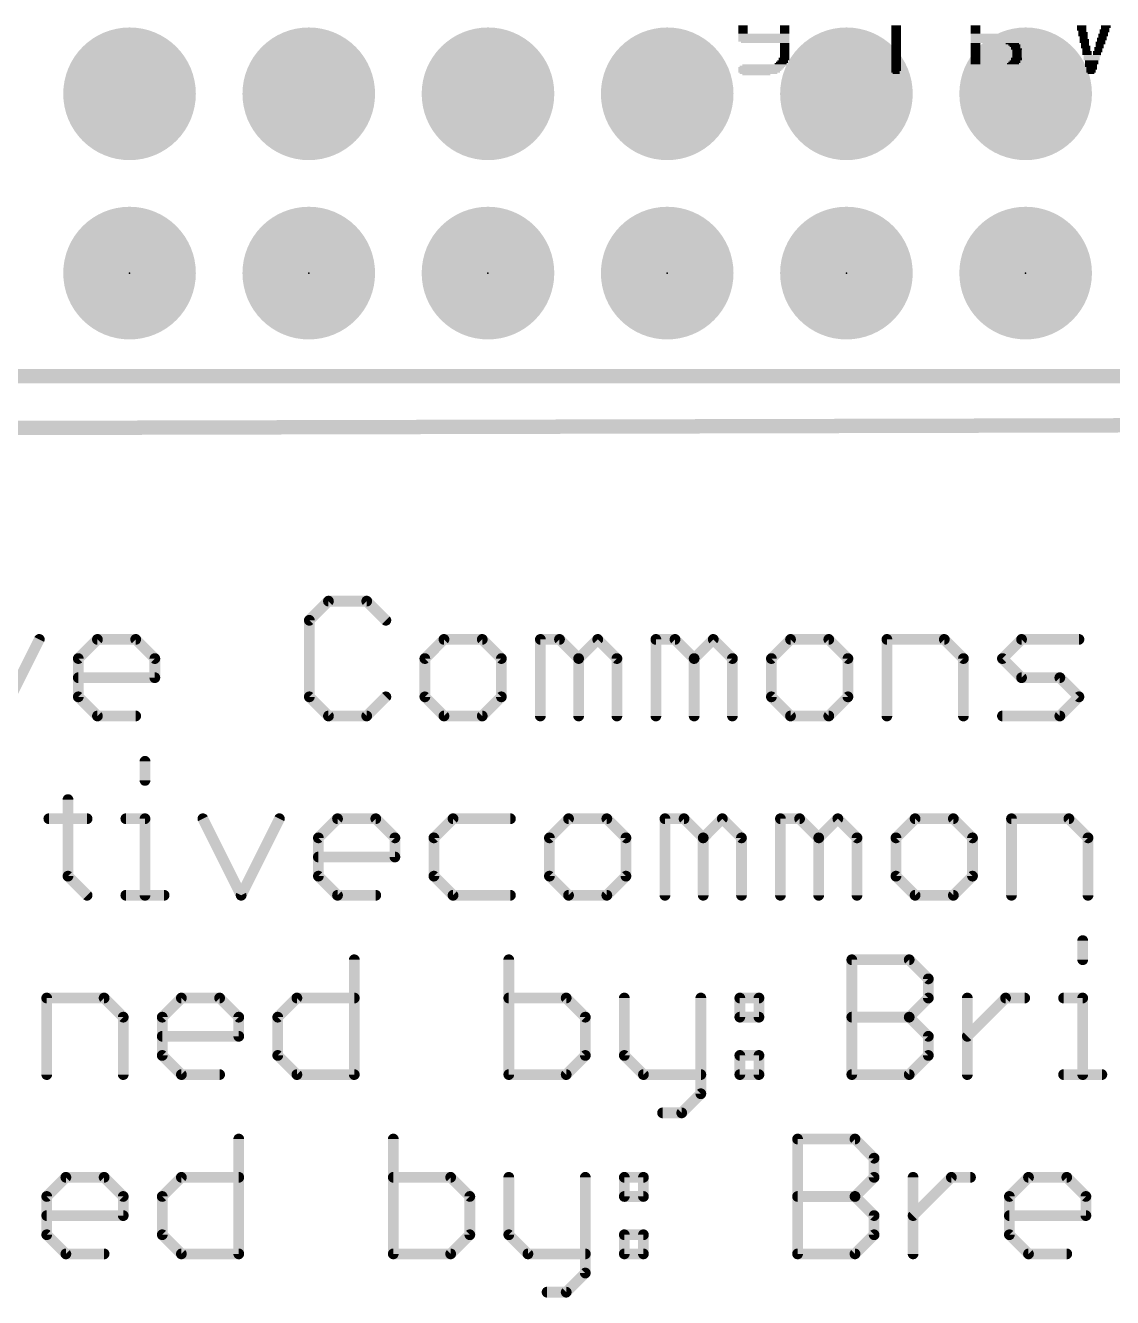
# Model space of a CAD drawing. Extents: x -53 to 60, y -23 to 11.
# Drawn here: x -14.18 to 1.23, y -23.4 to -5.38 of the extents above; entities that cross this region are included whole.
import ezdxf

# ---------------------------------------------------------------- set-up
doc = ezdxf.new("R2010")
doc.units = 0
for name, color, linetype in [('1', 12, 'CONTINUOUS'), ('16', 132, 'CONTINUOUS'), ('17', 110, 'CONTINUOUS'), ('20', 53, 'CONTINUOUS'), ('22', 53, 'CONTINUOUS'), ('23', 53, 'CONTINUOUS'), ('51', 253, 'CONTINUOUS')]:
    doc.layers.add(name, color=color, linetype=linetype)

# ---------------------------------------------------------------- blocks, each defined once
blk = doc.blocks.new('RECT')
blk.add_solid([(-0.5, -0.5), (0.5, -0.5), (-0.5, 0.5), (0.5, 0.5)])
blk = doc.blocks.new('ROUNDP')
at = {"const_width": 0.5}
blk.add_lwpolyline([(0, -0.25, 1), (0, 0.25, 1), (0, -0.25)], format="xyb", dxfattribs=at)

msp = doc.modelspace()

# ---------------------------------------------------------------- linework, layer by layer
at = {"layer": '1', "const_width": 0.2032}
msp.add_lwpolyline([(-26.3525, -11.1125), (26.797, -10.9855)], dxfattribs=at)
at = {"layer": '16', "const_width": 0.2032}
msp.add_lwpolyline([(-26.3525, -10.3505), (26.797, -10.3505)], dxfattribs=at)
at = {"layer": '20', "const_width": 0.2032}
msp.add_lwpolyline([(-18.2245, -10.3505), (18.2245, -10.3505)], dxfattribs=at)
at = {"layer": '23'}
for p in [(-12.7, -8.89), (-10.16, -8.89), (-7.62, -8.89), (-5.08, -8.89), (-2.54, -8.89), (0, -8.89)]:
    msp.add_point(p, dxfattribs=at)
at = {"layer": '51', "const_width": 0.1524}
for points in [[(-9.8809, -13.5368), (-10.152, -13.808)], [(-9.3385, -13.5368), (-9.8809, -13.5368)], [(-9.0674, -13.808), (-9.3385, -13.5368)], [(-10.152, -13.808), (-10.152, -14.8926)], [(-14.5212, -15.1638), (-13.9788, -14.0791)], [(-13.4263, -14.3503), (-13.1552, -14.0791)], [(-13.1552, -14.0791), (-12.6128, -14.0791)], [(-12.6128, -14.0791), (-12.3417, -14.3503)], [(-8.2437, -14.0791), (-8.5149, -14.3503)], [(-7.7014, -14.0791), (-8.2437, -14.0791)], [(-7.4302, -14.3503), (-7.7014, -14.0791)], [(-6.8777, -15.1638), (-6.8777, -14.0791)], [(-6.8777, -14.0791), (-6.6065, -14.0791)], [(-6.6065, -14.0791), (-6.3354, -14.3503)], [(-6.3354, -14.3503), (-6.0642, -14.0791)], [(-6.0642, -14.0791), (-5.793, -14.3503)], [(-5.2405, -15.1638), (-5.2405, -14.0791)], [(-5.2405, -14.0791), (-4.9694, -14.0791)], [(-4.9694, -14.0791), (-4.6982, -14.3503)], [(-4.6982, -14.3503), (-4.4271, -14.0791)], [(-4.4271, -14.0791), (-4.1559, -14.3503)], [(-3.3322, -14.0791), (-3.6034, -14.3503)], [(-2.7899, -14.0791), (-3.3322, -14.0791)], [(-2.5187, -14.3503), (-2.7899, -14.0791)], [(-1.9662, -15.1638), (-1.9662, -14.0791)], [(-1.9662, -14.0791), (-1.1527, -14.0791)], [(-1.1527, -14.0791), (-0.8816, -14.3503)], [(-0.3291, -14.3503), (-0.0579, -14.0791)], [(-0.0579, -14.0791), (0.7556, -14.0791)], [(-13.4263, -14.8926), (-13.4263, -14.3503)], [(-12.3417, -14.3503), (-12.3417, -14.6215)], [(-8.5149, -14.3503), (-8.5149, -14.8926)], [(-7.4302, -14.8926), (-7.4302, -14.3503)], [(-6.3354, -14.3503), (-6.3354, -15.1638)], [(-5.793, -14.3503), (-5.793, -15.1638)], [(-4.6982, -14.3503), (-4.6982, -15.1638)], [(-4.1559, -14.3503), (-4.1559, -15.1638)], [(-3.6034, -14.3503), (-3.6034, -14.8926)], [(-2.5187, -14.8926), (-2.5187, -14.3503)], [(-0.8816, -14.3503), (-0.8816, -15.1638)], [(-0.0579, -14.6215), (-0.3291, -14.3503)], [(-12.3417, -14.6215), (-13.4263, -14.6215)], [(0.4844, -14.6215), (-0.0579, -14.6215)], [(0.7556, -14.8926), (0.4844, -14.6215)], [(-13.1552, -15.1638), (-13.4263, -14.8926)], [(-10.152, -14.8926), (-9.8809, -15.1638)], [(-9.3385, -15.1638), (-9.0674, -14.8926)], [(-8.5149, -14.8926), (-8.2437, -15.1638)], [(-7.7014, -15.1638), (-7.4302, -14.8926)], [(-3.6034, -14.8926), (-3.3322, -15.1638)], [(-2.7899, -15.1638), (-2.5187, -14.8926)], [(0.4844, -15.1638), (0.7556, -14.8926)], [(-12.6128, -15.1638), (-13.1552, -15.1638)], [(-9.8809, -15.1638), (-9.3385, -15.1638)], [(-8.2437, -15.1638), (-7.7014, -15.1638)], [(-3.3322, -15.1638), (-2.7899, -15.1638)], [(-0.3291, -15.1638), (0.4844, -15.1638)], [(-12.481, -15.8056), (-12.481, -16.0768)], [(-13.5725, -16.348), (-13.5725, -17.4326)], [(-13.8436, -16.6191), (-13.3013, -16.6191)], [(-12.7522, -16.6191), (-12.481, -16.6191)], [(-12.481, -16.6191), (-12.481, -17.7038)], [(-11.6608, -16.6191), (-11.1184, -17.7038)], [(-11.1184, -17.7038), (-10.5761, -16.6191)], [(-10.0236, -16.8903), (-9.7524, -16.6191)], [(-9.7524, -16.6191), (-9.2101, -16.6191)], [(-9.2101, -16.6191), (-8.939, -16.8903)], [(-8.1153, -16.6191), (-8.3865, -16.8903)], [(-7.3018, -16.6191), (-8.1153, -16.6191)], [(-6.4781, -16.6191), (-6.7493, -16.8903)], [(-5.9358, -16.6191), (-6.4781, -16.6191)], [(-5.6646, -16.8903), (-5.9358, -16.6191)], [(-5.1121, -17.7038), (-5.1121, -16.6191)], [(-5.1121, -16.6191), (-4.841, -16.6191)], [(-4.841, -16.6191), (-4.5698, -16.8903)], [(-4.5698, -16.8903), (-4.2987, -16.6191)], [(-4.2987, -16.6191), (-4.0275, -16.8903)], [(-3.475, -17.7038), (-3.475, -16.6191)], [(-3.475, -16.6191), (-3.2038, -16.6191)], [(-3.2038, -16.6191), (-2.9327, -16.8903)], [(-2.9327, -16.8903), (-2.6615, -16.6191)], [(-2.6615, -16.6191), (-2.3903, -16.8903)], [(-1.5667, -16.6191), (-1.8378, -16.8903)], [(-1.0243, -16.6191), (-1.5667, -16.6191)], [(-0.7532, -16.8903), (-1.0243, -16.6191)], [(-0.2007, -17.7038), (-0.2007, -16.6191)], [(-0.2007, -16.6191), (0.6128, -16.6191)], [(0.6128, -16.6191), (0.884, -16.8903)], [(-10.0236, -17.4326), (-10.0236, -16.8903)], [(-8.939, -16.8903), (-8.939, -17.1615)], [(-8.3865, -16.8903), (-8.3865, -17.4326)], [(-6.7493, -16.8903), (-6.7493, -17.4326)], [(-5.6646, -17.4326), (-5.6646, -16.8903)], [(-4.5698, -16.8903), (-4.5698, -17.7038)], [(-4.0275, -16.8903), (-4.0275, -17.7038)], [(-2.9327, -16.8903), (-2.9327, -17.7038)], [(-2.3903, -16.8903), (-2.3903, -17.7038)], [(-1.8378, -16.8903), (-1.8378, -17.4326)], [(-0.7532, -17.4326), (-0.7532, -16.8903)], [(0.884, -16.8903), (0.884, -17.7038)], [(-8.939, -17.1615), (-10.0236, -17.1615)], [(-13.5725, -17.4326), (-13.3013, -17.7038)], [(-9.7524, -17.7038), (-10.0236, -17.4326)], [(-8.3865, -17.4326), (-8.1153, -17.7038)], [(-6.7493, -17.4326), (-6.4781, -17.7038)], [(-5.9358, -17.7038), (-5.6646, -17.4326)], [(-1.8378, -17.4326), (-1.5667, -17.7038)], [(-1.0243, -17.7038), (-0.7532, -17.4326)], [(-12.7522, -17.7038), (-12.2099, -17.7038)], [(-9.2101, -17.7038), (-9.7524, -17.7038)], [(-8.1153, -17.7038), (-7.3018, -17.7038)], [(-6.4781, -17.7038), (-5.9358, -17.7038)], [(-1.5667, -17.7038), (-1.0243, -17.7038)], [(0.8088, -18.3456), (0.8088, -18.6168)], [(-9.5148, -18.6168), (-9.5148, -20.2438)], [(-7.3251, -18.6168), (-7.3251, -20.2438)], [(-2.4638, -20.2438), (-2.4638, -18.6168)], [(-2.4638, -18.6168), (-1.6503, -18.6168)], [(-1.6503, -18.6168), (-1.3791, -18.888)], [(-1.3791, -18.888), (-1.3791, -19.1591)], [(-13.8737, -20.2438), (-13.8737, -19.1591)], [(-13.8737, -19.1591), (-13.0602, -19.1591)], [(-13.0602, -19.1591), (-12.7891, -19.4303)], [(-12.2366, -19.4303), (-11.9654, -19.1591)], [(-11.9654, -19.1591), (-11.4231, -19.1591)], [(-11.4231, -19.1591), (-11.1519, -19.4303)], [(-10.5994, -19.4303), (-10.3283, -19.1591)], [(-10.3283, -19.1591), (-9.5148, -19.1591)], [(-6.5116, -19.1591), (-7.3251, -19.1591)], [(-6.2405, -19.4303), (-6.5116, -19.1591)], [(-5.688, -19.1591), (-5.688, -19.9726)], [(-4.6033, -19.1591), (-4.6033, -20.515)], [(-4.0508, -19.1591), (-3.7796, -19.1591)], [(-4.0508, -19.4303), (-4.0508, -19.1591)], [(-3.7796, -19.1591), (-3.7796, -19.4303)], [(-1.3791, -19.1591), (-1.6503, -19.4303)], [(-0.8266, -20.2438), (-0.8266, -19.1591)], [(-0.8266, -19.7015), (-0.2843, -19.1591)], [(-0.2843, -19.1591), (-0.0132, -19.1591)], [(0.5377, -19.1591), (0.8088, -19.1591)], [(0.8088, -19.1591), (0.8088, -20.2438)], [(-12.7891, -19.4303), (-12.7891, -20.2438)], [(-12.2366, -19.9726), (-12.2366, -19.4303)], [(-11.1519, -19.4303), (-11.1519, -19.7015)], [(-10.5994, -19.9726), (-10.5994, -19.4303)], [(-6.2405, -19.9726), (-6.2405, -19.4303)], [(-3.7796, -19.4303), (-4.0508, -19.4303)], [(-2.4638, -19.4303), (-1.6503, -19.4303)], [(-1.6503, -19.4303), (-1.3791, -19.7015)], [(-11.1519, -19.7015), (-12.2366, -19.7015)], [(-1.3791, -19.7015), (-1.3791, -19.9726)], [(-11.9654, -20.2438), (-12.2366, -19.9726)], [(-10.3283, -20.2438), (-10.5994, -19.9726)], [(-6.5116, -20.2438), (-6.2405, -19.9726)], [(-5.688, -19.9726), (-5.4168, -20.2438)], [(-4.0508, -19.9726), (-3.7796, -19.9726)], [(-4.0508, -20.2438), (-4.0508, -19.9726)], [(-3.7796, -19.9726), (-3.7796, -20.2438)], [(-1.3791, -19.9726), (-1.6503, -20.2438)], [(-11.4231, -20.2438), (-11.9654, -20.2438)], [(-9.5148, -20.2438), (-10.3283, -20.2438)], [(-7.3251, -20.2438), (-6.5116, -20.2438)], [(-5.4168, -20.2438), (-4.6033, -20.2438)], [(-3.7796, -20.2438), (-4.0508, -20.2438)], [(-1.6503, -20.2438), (-2.4638, -20.2438)], [(0.5377, -20.2438), (1.08, -20.2438)], [(-4.6033, -20.515), (-4.8745, -20.7861)], [(-4.8745, -20.7861), (-5.1456, -20.7861)], [(-11.1519, -21.1568), (-11.1519, -22.7838)], [(-8.9623, -21.1568), (-8.9623, -22.7838)], [(-3.2322, -22.7838), (-3.2322, -21.1568)], [(-3.2322, -21.1568), (-2.4187, -21.1568)], [(-2.4187, -21.1568), (-2.1476, -21.428)], [(-2.1476, -21.428), (-2.1476, -21.6991)], [(-13.8737, -21.9703), (-13.6026, -21.6991)], [(-13.6026, -21.6991), (-13.0602, -21.6991)], [(-13.0602, -21.6991), (-12.7891, -21.9703)], [(-12.2366, -21.9703), (-11.9654, -21.6991)], [(-11.9654, -21.6991), (-11.1519, -21.6991)], [(-8.1488, -21.6991), (-8.9623, -21.6991)], [(-7.8776, -21.9703), (-8.1488, -21.6991)], [(-7.3251, -21.6991), (-7.3251, -22.5126)], [(-6.2405, -21.6991), (-6.2405, -23.055)], [(-5.688, -21.6991), (-5.4168, -21.6991)], [(-5.688, -21.9703), (-5.688, -21.6991)], [(-5.4168, -21.6991), (-5.4168, -21.9703)], [(-2.1476, -21.6991), (-2.4187, -21.9703)], [(-1.5951, -22.7838), (-1.5951, -21.6991)], [(-1.5951, -22.2415), (-1.0527, -21.6991)], [(-1.0527, -21.6991), (-0.7816, -21.6991)], [(-0.2308, -21.9703), (0.0404, -21.6991)], [(0.0404, -21.6991), (0.5827, -21.6991)], [(0.5827, -21.6991), (0.8539, -21.9703)], [(-13.8737, -22.5126), (-13.8737, -21.9703)], [(-12.7891, -21.9703), (-12.7891, -22.2415)], [(-12.2366, -22.5126), (-12.2366, -21.9703)], [(-7.8776, -22.5126), (-7.8776, -21.9703)], [(-5.4168, -21.9703), (-5.688, -21.9703)], [(-3.2322, -21.9703), (-2.4187, -21.9703)], [(-2.4187, -21.9703), (-2.1476, -22.2415)], [(-0.2308, -22.5126), (-0.2308, -21.9703)], [(0.8539, -21.9703), (0.8539, -22.2415)], [(-12.7891, -22.2415), (-13.8737, -22.2415)], [(-2.1476, -22.2415), (-2.1476, -22.5126)], [(0.8539, -22.2415), (-0.2308, -22.2415)], [(-13.6026, -22.7838), (-13.8737, -22.5126)], [(-11.9654, -22.7838), (-12.2366, -22.5126)], [(-8.1488, -22.7838), (-7.8776, -22.5126)], [(-7.3251, -22.5126), (-7.054, -22.7838)], [(-5.688, -22.5126), (-5.4168, -22.5126)], [(-5.688, -22.7838), (-5.688, -22.5126)], [(-5.4168, -22.5126), (-5.4168, -22.7838)], [(-2.1476, -22.5126), (-2.4187, -22.7838)], [(0.0404, -22.7838), (-0.2308, -22.5126)], [(-13.0602, -22.7838), (-13.6026, -22.7838)], [(-11.1519, -22.7838), (-11.9654, -22.7838)], [(-8.9623, -22.7838), (-8.1488, -22.7838)], [(-7.054, -22.7838), (-6.2405, -22.7838)], [(-5.4168, -22.7838), (-5.688, -22.7838)], [(-2.4187, -22.7838), (-3.2322, -22.7838)], [(0.5827, -22.7838), (0.0404, -22.7838)], [(-6.2405, -23.055), (-6.5116, -23.3261)], [(-6.5116, -23.3261), (-6.7828, -23.3261)]]:
    msp.add_lwpolyline(points, dxfattribs=at)
at = {"layer": '51', "const_width": 0.0762}
for points in [[(-9.8809, -13.4987, 1), (-9.8809, -13.5749)], [(-9.8539, -13.5638, 1), (-9.9078, -13.5099)], [(-9.3116, -13.5099, 1), (-9.3655, -13.5638)], [(-9.3385, -13.5749, 1), (-9.3385, -13.4987)], [(-10.179, -13.781, 1), (-10.1251, -13.8349)], [(-10.1139, -13.808, 1), (-10.1901, -13.808)], [(-9.0943, -13.8349, 1), (-9.0404, -13.781)], [(-13.9448, -14.0962, 1), (-14.0129, -14.0621)], [(-13.1552, -14.041, 1), (-13.1552, -14.1172)], [(-13.1282, -14.1061, 1), (-13.1821, -14.0522)], [(-12.5859, -14.0522, 1), (-12.6398, -14.1061)], [(-12.6128, -14.1172, 1), (-12.6128, -14.041)], [(-8.2437, -14.041, 1), (-8.2437, -14.1172)], [(-8.2168, -14.1061, 1), (-8.2706, -14.0522)], [(-7.6744, -14.0522, 1), (-7.7283, -14.1061)], [(-7.7014, -14.1172, 1), (-7.7014, -14.041)], [(-6.8396, -14.0791, 1), (-6.9158, -14.0791)], [(-6.8777, -14.041, 1), (-6.8777, -14.1172)], [(-6.5796, -14.0522, 1), (-6.6335, -14.1061)], [(-6.6065, -14.1172, 1), (-6.6065, -14.041)], [(-6.0373, -14.0522, 1), (-6.0912, -14.1061)], [(-6.0373, -14.1061, 1), (-6.0912, -14.0522)], [(-5.2024, -14.0791, 1), (-5.2786, -14.0791)], [(-5.2405, -14.041, 1), (-5.2405, -14.1172)], [(-4.9424, -14.0522, 1), (-4.9963, -14.1061)], [(-4.9694, -14.1172, 1), (-4.9694, -14.041)], [(-4.4001, -14.0522, 1), (-4.454, -14.1061)], [(-4.4001, -14.1061, 1), (-4.454, -14.0522)], [(-3.3322, -14.041, 1), (-3.3322, -14.1172)], [(-3.3053, -14.1061, 1), (-3.3592, -14.0522)], [(-2.763, -14.0522, 1), (-2.8168, -14.1061)], [(-2.7899, -14.1172, 1), (-2.7899, -14.041)], [(-1.9281, -14.0791, 1), (-2.0043, -14.0791)], [(-1.9662, -14.041, 1), (-1.9662, -14.1172)], [(-1.1258, -14.0522, 1), (-1.1797, -14.1061)], [(-1.1527, -14.1172, 1), (-1.1527, -14.041)], [(-0.0579, -14.041, 1), (-0.0579, -14.1172)], [(-0.031, -14.1061, 1), (-0.0849, -14.0522)], [(0.7556, -14.1172, 1), (0.7556, -14.041)], [(-13.3882, -14.3503, 1), (-13.4644, -14.3503)], [(-13.4533, -14.3234, 1), (-13.3994, -14.3772)], [(-12.3036, -14.3503, 1), (-12.3798, -14.3503)], [(-12.3686, -14.3772, 1), (-12.3147, -14.3234)], [(-8.4768, -14.3503, 1), (-8.553, -14.3503)], [(-8.5418, -14.3234, 1), (-8.4879, -14.3772)], [(-7.3921, -14.3503, 1), (-7.4683, -14.3503)], [(-7.4571, -14.3772, 1), (-7.4033, -14.3234)], [(-6.2973, -14.3503, 1), (-6.3735, -14.3503)], [(-6.3623, -14.3234, 1), (-6.3084, -14.3772)], [(-6.3623, -14.3772, 1), (-6.3084, -14.3234)], [(-5.7549, -14.3503, 1), (-5.8311, -14.3503)], [(-5.82, -14.3772, 1), (-5.7661, -14.3234)], [(-4.6601, -14.3503, 1), (-4.7363, -14.3503)], [(-4.7252, -14.3234, 1), (-4.6713, -14.3772)], [(-4.7252, -14.3772, 1), (-4.6713, -14.3234)], [(-4.1178, -14.3503, 1), (-4.194, -14.3503)], [(-4.1828, -14.3772, 1), (-4.1289, -14.3234)], [(-3.5653, -14.3503, 1), (-3.6415, -14.3503)], [(-3.6303, -14.3234, 1), (-3.5765, -14.3772)], [(-2.4806, -14.3503, 1), (-2.5568, -14.3503)], [(-2.5457, -14.3772, 1), (-2.4918, -14.3234)], [(-0.8435, -14.3503, 1), (-0.9197, -14.3503)], [(-0.9085, -14.3772, 1), (-0.8546, -14.3234)], [(-0.3021, -14.3234, 1), (-0.356, -14.3772)], [(-0.356, -14.3234, 1), (-0.3021, -14.3772)], [(-13.4263, -14.5834, 1), (-13.4263, -14.6596)], [(-12.3798, -14.6215, 1), (-12.3036, -14.6215)], [(-12.3417, -14.6596, 1), (-12.3417, -14.5834)], [(-0.0579, -14.5834, 1), (-0.0579, -14.6596)], [(-0.0849, -14.6484, 1), (-0.031, -14.5945)], [(0.5114, -14.5945, 1), (0.4575, -14.6484)], [(0.4844, -14.6596, 1), (0.4844, -14.5834)], [(-13.3994, -14.8657, 1), (-13.4533, -14.9196)], [(-13.4644, -14.8926, 1), (-13.3882, -14.8926)], [(-10.1251, -14.8657, 1), (-10.179, -14.9196)], [(-10.1901, -14.8926, 1), (-10.1139, -14.8926)], [(-9.0404, -14.9196, 1), (-9.0943, -14.8657)], [(-8.4879, -14.8657, 1), (-8.5418, -14.9196)], [(-8.553, -14.8926, 1), (-8.4768, -14.8926)], [(-7.4683, -14.8926, 1), (-7.3921, -14.8926)], [(-7.4033, -14.9196, 1), (-7.4571, -14.8657)], [(-3.5765, -14.8657, 1), (-3.6303, -14.9196)], [(-3.6415, -14.8926, 1), (-3.5653, -14.8926)], [(-2.5568, -14.8926, 1), (-2.4806, -14.8926)], [(-2.4918, -14.9196, 1), (-2.5457, -14.8657)], [(0.7825, -14.9196, 1), (0.7286, -14.8657)], [(0.7286, -14.9196, 1), (0.7825, -14.8657)], [(-13.1552, -15.1257, 1), (-13.1552, -15.2019)], [(-13.1821, -15.1907, 1), (-13.1282, -15.1369)], [(-12.6128, -15.2019, 1), (-12.6128, -15.1257)], [(-9.8809, -15.1257, 1), (-9.8809, -15.2019)], [(-9.9078, -15.1907, 1), (-9.8539, -15.1369)], [(-9.3655, -15.1369, 1), (-9.3116, -15.1907)], [(-9.3385, -15.2019, 1), (-9.3385, -15.1257)], [(-8.2437, -15.1257, 1), (-8.2437, -15.2019)], [(-8.2706, -15.1907, 1), (-8.2168, -15.1369)], [(-7.7283, -15.1369, 1), (-7.6744, -15.1907)], [(-7.7014, -15.2019, 1), (-7.7014, -15.1257)], [(-6.9158, -15.1638, 1), (-6.8396, -15.1638)], [(-6.3735, -15.1638, 1), (-6.2973, -15.1638)], [(-5.8311, -15.1638, 1), (-5.7549, -15.1638)], [(-5.2786, -15.1638, 1), (-5.2024, -15.1638)], [(-4.7363, -15.1638, 1), (-4.6601, -15.1638)], [(-4.194, -15.1638, 1), (-4.1178, -15.1638)], [(-3.3322, -15.1257, 1), (-3.3322, -15.2019)], [(-3.3592, -15.1907, 1), (-3.3053, -15.1369)], [(-2.8168, -15.1369, 1), (-2.763, -15.1907)], [(-2.7899, -15.2019, 1), (-2.7899, -15.1257)], [(-2.0043, -15.1638, 1), (-1.9281, -15.1638)], [(-0.9197, -15.1638, 1), (-0.8435, -15.1638)], [(-0.3291, -15.1257, 1), (-0.3291, -15.2019)], [(0.4575, -15.1369, 1), (0.5114, -15.1907)], [(0.4844, -15.2019, 1), (0.4844, -15.1257)], [(-12.4429, -15.8056, 1), (-12.5191, -15.8056)], [(-12.5191, -16.0768, 1), (-12.4429, -16.0768)], [(-13.5344, -16.348, 1), (-13.6106, -16.348)], [(-13.8436, -16.581, 1), (-13.8436, -16.6572)], [(-13.3013, -16.6572, 1), (-13.3013, -16.581)], [(-12.7522, -16.581, 1), (-12.7522, -16.6572)], [(-12.4429, -16.6191, 1), (-12.5191, -16.6191)], [(-12.481, -16.6572, 1), (-12.481, -16.581)], [(-11.6267, -16.6021, 1), (-11.6948, -16.6362)], [(-10.542, -16.6362, 1), (-10.6102, -16.6021)], [(-9.7524, -16.581, 1), (-9.7524, -16.6572)], [(-9.7255, -16.6461, 1), (-9.7794, -16.5922)], [(-9.1832, -16.5922, 1), (-9.2371, -16.6461)], [(-9.2101, -16.6572, 1), (-9.2101, -16.581)], [(-8.1153, -16.581, 1), (-8.1153, -16.6572)], [(-8.0884, -16.6461, 1), (-8.1422, -16.5922)], [(-7.3018, -16.6572, 1), (-7.3018, -16.581)], [(-6.4781, -16.581, 1), (-6.4781, -16.6572)], [(-6.4512, -16.6461, 1), (-6.5051, -16.5922)], [(-5.9089, -16.5922, 1), (-5.9627, -16.6461)], [(-5.9358, -16.6572, 1), (-5.9358, -16.581)], [(-5.074, -16.6191, 1), (-5.1502, -16.6191)], [(-5.1121, -16.581, 1), (-5.1121, -16.6572)], [(-4.814, -16.5922, 1), (-4.8679, -16.6461)], [(-4.841, -16.6572, 1), (-4.841, -16.581)], [(-4.2717, -16.5922, 1), (-4.3256, -16.6461)], [(-4.2717, -16.6461, 1), (-4.3256, -16.5922)], [(-3.4369, -16.6191, 1), (-3.5131, -16.6191)], [(-3.475, -16.581, 1), (-3.475, -16.6572)], [(-3.1769, -16.5922, 1), (-3.2308, -16.6461)], [(-3.2038, -16.6572, 1), (-3.2038, -16.581)], [(-2.6346, -16.5922, 1), (-2.6884, -16.6461)], [(-2.6346, -16.6461, 1), (-2.6884, -16.5922)], [(-1.5667, -16.581, 1), (-1.5667, -16.6572)], [(-1.5397, -16.6461, 1), (-1.5936, -16.5922)], [(-0.9974, -16.5922, 1), (-1.0513, -16.6461)], [(-1.0243, -16.6572, 1), (-1.0243, -16.581)], [(-0.1626, -16.6191, 1), (-0.2388, -16.6191)], [(-0.2007, -16.581, 1), (-0.2007, -16.6572)], [(0.6398, -16.5922, 1), (0.5859, -16.6461)], [(0.6128, -16.6572, 1), (0.6128, -16.581)], [(-9.9855, -16.8903, 1), (-10.0617, -16.8903)], [(-10.0506, -16.8634, 1), (-9.9967, -16.9172)], [(-8.9009, -16.8903, 1), (-8.9771, -16.8903)], [(-8.9659, -16.9172, 1), (-8.912, -16.8634)], [(-8.3484, -16.8903, 1), (-8.4246, -16.8903)], [(-8.4134, -16.8634, 1), (-8.3595, -16.9172)], [(-6.7112, -16.8903, 1), (-6.7874, -16.8903)], [(-6.7762, -16.8634, 1), (-6.7224, -16.9172)], [(-5.6265, -16.8903, 1), (-5.7027, -16.8903)], [(-5.6916, -16.9172, 1), (-5.6377, -16.8634)], [(-4.5317, -16.8903, 1), (-4.6079, -16.8903)], [(-4.5968, -16.8634, 1), (-4.5429, -16.9172)], [(-4.5968, -16.9172, 1), (-4.5429, -16.8634)], [(-3.9894, -16.8903, 1), (-4.0656, -16.8903)], [(-4.0544, -16.9172, 1), (-4.0005, -16.8634)], [(-2.8946, -16.8903, 1), (-2.9708, -16.8903)], [(-2.9596, -16.8634, 1), (-2.9057, -16.9172)], [(-2.9596, -16.9172, 1), (-2.9057, -16.8634)], [(-2.3522, -16.8903, 1), (-2.4284, -16.8903)], [(-2.4173, -16.9172, 1), (-2.3634, -16.8634)], [(-1.7997, -16.8903, 1), (-1.8759, -16.8903)], [(-1.8648, -16.8634, 1), (-1.8109, -16.9172)], [(-0.7151, -16.8903, 1), (-0.7913, -16.8903)], [(-0.7801, -16.9172, 1), (-0.7262, -16.8634)], [(0.9221, -16.8903, 1), (0.8459, -16.8903)], [(0.857, -16.9172, 1), (0.9109, -16.8634)], [(-10.0236, -17.1234, 1), (-10.0236, -17.1996)], [(-8.939, -17.1996, 1), (-8.939, -17.1234)], [(-8.9771, -17.1615, 1), (-8.9009, -17.1615)], [(-13.5455, -17.4057, 1), (-13.5994, -17.4596)], [(-13.6106, -17.4326, 1), (-13.5344, -17.4326)], [(-9.9967, -17.4057, 1), (-10.0506, -17.4596)], [(-10.0617, -17.4326, 1), (-9.9855, -17.4326)], [(-8.3595, -17.4057, 1), (-8.4134, -17.4596)], [(-8.4246, -17.4326, 1), (-8.3484, -17.4326)], [(-6.7224, -17.4057, 1), (-6.7762, -17.4596)], [(-6.7874, -17.4326, 1), (-6.7112, -17.4326)], [(-5.7027, -17.4326, 1), (-5.6265, -17.4326)], [(-5.6377, -17.4596, 1), (-5.6916, -17.4057)], [(-1.8109, -17.4057, 1), (-1.8648, -17.4596)], [(-1.8759, -17.4326, 1), (-1.7997, -17.4326)], [(-0.7913, -17.4326, 1), (-0.7151, -17.4326)], [(-0.7262, -17.4596, 1), (-0.7801, -17.4057)], [(-13.3283, -17.7307, 1), (-13.2744, -17.6769)], [(-12.7522, -17.6657, 1), (-12.7522, -17.7419)], [(-12.2099, -17.7419, 1), (-12.2099, -17.6657)], [(-11.1525, -17.6868, 1), (-11.0844, -17.7208)], [(-11.1525, -17.7208, 1), (-11.0844, -17.6868)], [(-9.7524, -17.6657, 1), (-9.7524, -17.7419)], [(-9.7794, -17.7307, 1), (-9.7255, -17.6769)], [(-9.2101, -17.7419, 1), (-9.2101, -17.6657)], [(-8.1153, -17.6657, 1), (-8.1153, -17.7419)], [(-8.1422, -17.7307, 1), (-8.0884, -17.6769)], [(-7.3018, -17.7419, 1), (-7.3018, -17.6657)], [(-6.4781, -17.6657, 1), (-6.4781, -17.7419)], [(-6.5051, -17.7307, 1), (-6.4512, -17.6769)], [(-5.9627, -17.6769, 1), (-5.9089, -17.7307)], [(-5.9358, -17.7419, 1), (-5.9358, -17.6657)], [(-1.5667, -17.6657, 1), (-1.5667, -17.7419)], [(-1.5936, -17.7307, 1), (-1.5397, -17.6769)], [(-1.0513, -17.6769, 1), (-0.9974, -17.7307)], [(-1.0243, -17.7419, 1), (-1.0243, -17.6657)], [(-12.5191, -17.7038, 1), (-12.4429, -17.7038)], [(-5.1502, -17.7038, 1), (-5.074, -17.7038)], [(-4.6079, -17.7038, 1), (-4.5317, -17.7038)], [(-4.0656, -17.7038, 1), (-3.9894, -17.7038)], [(-3.5131, -17.7038, 1), (-3.4369, -17.7038)], [(-2.9708, -17.7038, 1), (-2.8946, -17.7038)], [(-2.4284, -17.7038, 1), (-2.3522, -17.7038)], [(-0.2388, -17.7038, 1), (-0.1626, -17.7038)], [(0.8459, -17.7038, 1), (0.9221, -17.7038)], [(0.8469, -18.3456, 1), (0.7707, -18.3456)], [(-9.4767, -18.6168, 1), (-9.5529, -18.6168)], [(-7.287, -18.6168, 1), (-7.3632, -18.6168)], [(-2.4257, -18.6168, 1), (-2.5019, -18.6168)], [(-2.4638, -18.5787, 1), (-2.4638, -18.6549)], [(-1.6234, -18.5899, 1), (-1.6772, -18.6438)], [(-1.6503, -18.6549, 1), (-1.6503, -18.5787)], [(0.7707, -18.6168, 1), (0.8469, -18.6168)], [(-1.341, -18.888, 1), (-1.4172, -18.888)], [(-1.4061, -18.9149, 1), (-1.3522, -18.861)], [(-13.8356, -19.1591, 1), (-13.9118, -19.1591)], [(-13.8737, -19.121, 1), (-13.8737, -19.1972)], [(-13.0333, -19.1322, 1), (-13.0872, -19.1861)], [(-13.0602, -19.1972, 1), (-13.0602, -19.121)], [(-11.9654, -19.121, 1), (-11.9654, -19.1972)], [(-11.9385, -19.1861, 1), (-11.9924, -19.1322)], [(-11.3961, -19.1322, 1), (-11.45, -19.1861)], [(-11.4231, -19.1972, 1), (-11.4231, -19.121)], [(-10.3283, -19.121, 1), (-10.3283, -19.1972)], [(-10.3013, -19.1861, 1), (-10.3552, -19.1322)], [(-9.5148, -19.1972, 1), (-9.5148, -19.121)], [(-7.3251, -19.121, 1), (-7.3251, -19.1972)], [(-6.4847, -19.1322, 1), (-6.5386, -19.1861)], [(-6.5116, -19.1972, 1), (-6.5116, -19.121)], [(-5.6499, -19.1591, 1), (-5.7261, -19.1591)], [(-4.5652, -19.1591, 1), (-4.6414, -19.1591)], [(-4.0508, -19.121, 1), (-4.0508, -19.1972)], [(-4.0127, -19.1591, 1), (-4.0889, -19.1591)], [(-3.7415, -19.1591, 1), (-3.8177, -19.1591)], [(-3.7796, -19.1972, 1), (-3.7796, -19.121)], [(-1.3522, -19.1861, 1), (-1.4061, -19.1322)], [(-0.7885, -19.1591, 1), (-0.8647, -19.1591)], [(-0.2843, -19.121, 1), (-0.2843, -19.1972)], [(-0.2574, -19.1861, 1), (-0.3113, -19.1322)], [(-0.0132, -19.1972, 1), (-0.0132, -19.121)], [(0.5377, -19.121, 1), (0.5377, -19.1972)], [(0.8469, -19.1591, 1), (0.7707, -19.1591)], [(0.8088, -19.1972, 1), (0.8088, -19.121)], [(-1.4172, -19.1591, 1), (-1.341, -19.1591)], [(-12.751, -19.4303, 1), (-12.8272, -19.4303)], [(-12.816, -19.4572, 1), (-12.7621, -19.4034)], [(-12.1985, -19.4303, 1), (-12.2747, -19.4303)], [(-12.2635, -19.4034, 1), (-12.2096, -19.4572)], [(-11.1138, -19.4303, 1), (-11.19, -19.4303)], [(-11.1789, -19.4572, 1), (-11.125, -19.4034)], [(-10.5613, -19.4303, 1), (-10.6375, -19.4303)], [(-10.6264, -19.4034, 1), (-10.5725, -19.4572)], [(-6.2024, -19.4303, 1), (-6.2786, -19.4303)], [(-6.2674, -19.4572, 1), (-6.2135, -19.4034)], [(-4.0508, -19.3922, 1), (-4.0508, -19.4684)], [(-4.0889, -19.4303, 1), (-4.0127, -19.4303)], [(-3.8177, -19.4303, 1), (-3.7415, -19.4303)], [(-3.7796, -19.4684, 1), (-3.7796, -19.3922)], [(-2.4638, -19.3922, 1), (-2.4638, -19.4684)], [(-1.6234, -19.4034, 1), (-1.6772, -19.4572)], [(-1.6772, -19.4034, 1), (-1.6234, -19.4572)], [(-1.6503, -19.4684, 1), (-1.6503, -19.3922)], [(-12.2366, -19.6634, 1), (-12.2366, -19.7396)], [(-11.1519, -19.7396, 1), (-11.1519, -19.6634)], [(-1.341, -19.7015, 1), (-1.4172, -19.7015)], [(-1.4061, -19.7284, 1), (-1.3522, -19.6745)], [(-0.8536, -19.6745, 1), (-0.7997, -19.7284)], [(-11.19, -19.7015, 1), (-11.1138, -19.7015)], [(-12.2096, -19.9457, 1), (-12.2635, -19.9996)], [(-12.2747, -19.9726, 1), (-12.1985, -19.9726)], [(-10.5725, -19.9457, 1), (-10.6264, -19.9996)], [(-10.6375, -19.9726, 1), (-10.5613, -19.9726)], [(-6.2786, -19.9726, 1), (-6.2024, -19.9726)], [(-6.2135, -19.9996, 1), (-6.2674, -19.9457)], [(-5.661, -19.9457, 1), (-5.7149, -19.9996)], [(-5.7261, -19.9726, 1), (-5.6499, -19.9726)], [(-4.0508, -19.9345, 1), (-4.0508, -20.0107)], [(-4.0127, -19.9726, 1), (-4.0889, -19.9726)], [(-3.7415, -19.9726, 1), (-3.8177, -19.9726)], [(-3.7796, -20.0107, 1), (-3.7796, -19.9345)], [(-1.4172, -19.9726, 1), (-1.341, -19.9726)], [(-1.3522, -19.9996, 1), (-1.4061, -19.9457)], [(-11.9654, -20.2057, 1), (-11.9654, -20.2819)], [(-11.9924, -20.2707, 1), (-11.9385, -20.2169)], [(-11.4231, -20.2819, 1), (-11.4231, -20.2057)], [(-10.3283, -20.2057, 1), (-10.3283, -20.2819)], [(-10.3552, -20.2707, 1), (-10.3013, -20.2169)], [(-9.5148, -20.2819, 1), (-9.5148, -20.2057)], [(-7.3251, -20.2057, 1), (-7.3251, -20.2819)], [(-6.5386, -20.2169, 1), (-6.4847, -20.2707)], [(-6.5116, -20.2819, 1), (-6.5116, -20.2057)], [(-5.4168, -20.2057, 1), (-5.4168, -20.2819)], [(-5.4437, -20.2707, 1), (-5.3899, -20.2169)], [(-4.6033, -20.2819, 1), (-4.6033, -20.2057)], [(-4.0508, -20.2057, 1), (-4.0508, -20.2819)], [(-3.7796, -20.2819, 1), (-3.7796, -20.2057)], [(-2.4638, -20.2057, 1), (-2.4638, -20.2819)], [(-1.6772, -20.2169, 1), (-1.6234, -20.2707)], [(-1.6503, -20.2819, 1), (-1.6503, -20.2057)], [(0.5377, -20.2057, 1), (0.5377, -20.2819)], [(1.08, -20.2819, 1), (1.08, -20.2057)], [(-13.9118, -20.2438, 1), (-13.8356, -20.2438)], [(-12.8272, -20.2438, 1), (-12.751, -20.2438)], [(-9.5529, -20.2438, 1), (-9.4767, -20.2438)], [(-7.3632, -20.2438, 1), (-7.287, -20.2438)], [(-4.0889, -20.2438, 1), (-4.0127, -20.2438)], [(-3.8177, -20.2438, 1), (-3.7415, -20.2438)], [(-2.5019, -20.2438, 1), (-2.4257, -20.2438)], [(-0.8647, -20.2438, 1), (-0.7885, -20.2438)], [(0.7707, -20.2438, 1), (0.8469, -20.2438)], [(-4.6414, -20.515, 1), (-4.5652, -20.515)], [(-4.5764, -20.5419, 1), (-4.6302, -20.488)], [(-5.1456, -20.748, 1), (-5.1456, -20.8242)], [(-4.9014, -20.7592, 1), (-4.8475, -20.8131)], [(-4.8745, -20.8242, 1), (-4.8745, -20.748)], [(-11.1138, -21.1568, 1), (-11.19, -21.1568)], [(-8.9242, -21.1568, 1), (-9.0004, -21.1568)], [(-3.1941, -21.1568, 1), (-3.2703, -21.1568)], [(-3.2322, -21.1187, 1), (-3.2322, -21.1949)], [(-2.3918, -21.1299, 1), (-2.4457, -21.1838)], [(-2.4187, -21.1949, 1), (-2.4187, -21.1187)], [(-2.1095, -21.428, 1), (-2.1857, -21.428)], [(-2.1745, -21.4549, 1), (-2.1206, -21.401)], [(-13.6026, -21.661, 1), (-13.6026, -21.7372)], [(-13.5756, -21.7261, 1), (-13.6295, -21.6722)], [(-13.0333, -21.6722, 1), (-13.0872, -21.7261)], [(-13.0602, -21.7372, 1), (-13.0602, -21.661)], [(-11.9654, -21.661, 1), (-11.9654, -21.7372)], [(-11.9385, -21.7261, 1), (-11.9924, -21.6722)], [(-11.1519, -21.7372, 1), (-11.1519, -21.661)], [(-8.9623, -21.661, 1), (-8.9623, -21.7372)], [(-8.1218, -21.6722, 1), (-8.1757, -21.7261)], [(-8.1488, -21.7372, 1), (-8.1488, -21.661)], [(-7.287, -21.6991, 1), (-7.3632, -21.6991)], [(-6.2024, -21.6991, 1), (-6.2786, -21.6991)], [(-5.688, -21.661, 1), (-5.688, -21.7372)], [(-5.6499, -21.6991, 1), (-5.7261, -21.6991)], [(-5.3787, -21.6991, 1), (-5.4549, -21.6991)], [(-5.4168, -21.7372, 1), (-5.4168, -21.661)], [(-2.1206, -21.7261, 1), (-2.1745, -21.6722)], [(-1.557, -21.6991, 1), (-1.6332, -21.6991)], [(-1.0527, -21.661, 1), (-1.0527, -21.7372)], [(-1.0258, -21.7261, 1), (-1.0797, -21.6722)], [(-0.7816, -21.7372, 1), (-0.7816, -21.661)], [(0.0404, -21.661, 1), (0.0404, -21.7372)], [(0.0673, -21.7261, 1), (0.0135, -21.6722)], [(0.6097, -21.6722, 1), (0.5558, -21.7261)], [(0.5827, -21.7372, 1), (0.5827, -21.661)], [(-2.1857, -21.6991, 1), (-2.1095, -21.6991)], [(-13.8356, -21.9703, 1), (-13.9118, -21.9703)], [(-13.9007, -21.9434, 1), (-13.8468, -21.9972)], [(-12.751, -21.9703, 1), (-12.8272, -21.9703)], [(-12.816, -21.9972, 1), (-12.7621, -21.9434)], [(-12.1985, -21.9703, 1), (-12.2747, -21.9703)], [(-12.2635, -21.9434, 1), (-12.2096, -21.9972)], [(-7.8395, -21.9703, 1), (-7.9157, -21.9703)], [(-7.9046, -21.9972, 1), (-7.8507, -21.9434)], [(-5.688, -21.9322, 1), (-5.688, -22.0084)], [(-5.7261, -21.9703, 1), (-5.6499, -21.9703)], [(-5.4549, -21.9703, 1), (-5.3787, -21.9703)], [(-5.4168, -22.0084, 1), (-5.4168, -21.9322)], [(-3.2322, -21.9322, 1), (-3.2322, -22.0084)], [(-2.3918, -21.9434, 1), (-2.4457, -21.9972)], [(-2.4457, -21.9434, 1), (-2.3918, -21.9972)], [(-2.4187, -22.0084, 1), (-2.4187, -21.9322)], [(-0.1927, -21.9703, 1), (-0.2689, -21.9703)], [(-0.2577, -21.9434, 1), (-0.2038, -21.9972)], [(0.892, -21.9703, 1), (0.8158, -21.9703)], [(0.8269, -21.9972, 1), (0.8808, -21.9434)], [(-13.8737, -22.2034, 1), (-13.8737, -22.2796)], [(-12.7891, -22.2796, 1), (-12.7891, -22.2034)], [(-2.1095, -22.2415, 1), (-2.1857, -22.2415)], [(-0.2308, -22.2034, 1), (-0.2308, -22.2796)], [(0.8539, -22.2796, 1), (0.8539, -22.2034)], [(-12.8272, -22.2415, 1), (-12.751, -22.2415)], [(-2.1745, -22.2684, 1), (-2.1206, -22.2145)], [(-1.622, -22.2145, 1), (-1.5681, -22.2684)], [(0.8158, -22.2415, 1), (0.892, -22.2415)], [(-13.8468, -22.4857, 1), (-13.9007, -22.5396)], [(-13.9118, -22.5126, 1), (-13.8356, -22.5126)], [(-12.2096, -22.4857, 1), (-12.2635, -22.5396)], [(-12.2747, -22.5126, 1), (-12.1985, -22.5126)], [(-7.9157, -22.5126, 1), (-7.8395, -22.5126)], [(-7.8507, -22.5396, 1), (-7.9045, -22.4857)], [(-7.2982, -22.4857, 1), (-7.3521, -22.5396)], [(-7.3632, -22.5126, 1), (-7.287, -22.5126)], [(-5.688, -22.4745, 1), (-5.688, -22.5507)], [(-5.6499, -22.5126, 1), (-5.7261, -22.5126)], [(-5.3787, -22.5126, 1), (-5.4549, -22.5126)], [(-5.4168, -22.5507, 1), (-5.4168, -22.4745)], [(-2.1857, -22.5126, 1), (-2.1095, -22.5126)], [(-2.1206, -22.5396, 1), (-2.1745, -22.4857)], [(-0.2038, -22.4857, 1), (-0.2577, -22.5396)], [(-0.2689, -22.5126, 1), (-0.1927, -22.5126)], [(-13.6026, -22.7457, 1), (-13.6026, -22.8219)], [(-13.6295, -22.8107, 1), (-13.5756, -22.7569)], [(-13.0602, -22.8219, 1), (-13.0602, -22.7457)], [(-11.9654, -22.7457, 1), (-11.9654, -22.8219)], [(-11.9924, -22.8107, 1), (-11.9385, -22.7569)], [(-11.19, -22.7838, 1), (-11.1138, -22.7838)], [(-11.1519, -22.8219, 1), (-11.1519, -22.7457)], [(-8.9623, -22.7457, 1), (-8.9623, -22.8219)], [(-9.0004, -22.7838, 1), (-8.9242, -22.7838)], [(-8.1757, -22.7569, 1), (-8.1218, -22.8107)], [(-8.1488, -22.8219, 1), (-8.1488, -22.7457)], [(-7.054, -22.7457, 1), (-7.054, -22.8219)], [(-7.0809, -22.8107, 1), (-7.027, -22.7569)], [(-6.2405, -22.8219, 1), (-6.2405, -22.7457)], [(-5.688, -22.7457, 1), (-5.688, -22.8219)], [(-5.7261, -22.7838, 1), (-5.6499, -22.7838)], [(-5.4549, -22.7838, 1), (-5.3787, -22.7838)], [(-5.4168, -22.8219, 1), (-5.4168, -22.7457)], [(-3.2322, -22.7457, 1), (-3.2322, -22.8219)], [(-3.2703, -22.7838, 1), (-3.1941, -22.7838)], [(-2.4457, -22.7569, 1), (-2.3918, -22.8107)], [(-2.4187, -22.8219, 1), (-2.4187, -22.7457)], [(-1.6332, -22.7838, 1), (-1.557, -22.7838)], [(0.0404, -22.7457, 1), (0.0404, -22.8219)], [(0.0135, -22.8107, 1), (0.0673, -22.7569)], [(0.5827, -22.8219, 1), (0.5827, -22.7457)], [(-6.2786, -23.055, 1), (-6.2024, -23.055)], [(-6.2135, -23.0819, 1), (-6.2674, -23.028)], [(-6.7828, -23.288, 1), (-6.7828, -23.3642)], [(-6.5386, -23.2992, 1), (-6.4847, -23.3531)], [(-6.5116, -23.3642, 1), (-6.5116, -23.288)]]:
    msp.add_lwpolyline(points, format="xyb", dxfattribs=at)

# ---------------------------------------------------------------- block references
at = {"layer": '17', "xscale": 1.8796, "yscale": 1.8796, "rotation": 180}
for p in [(-12.7, -6.35), (-12.7, -6.35), (-10.16, -6.35), (-10.16, -6.35), (-7.62, -6.35), (-7.62, -6.35), (-5.08, -6.35), (-5.08, -6.35), (-2.54, -6.35), (-2.54, -6.35), (0, -6.35), (0, -6.35), (-12.7, -8.89), (-12.7, -8.89), (-10.16, -8.89), (-10.16, -8.89), (-7.62, -8.89), (-7.62, -8.89), (-5.08, -8.89), (-5.08, -8.89), (-2.54, -8.89), (-2.54, -8.89), (0, -8.89), (0, -8.89)]:
    msp.add_blockref('ROUNDP', p, dxfattribs=at)
at = {"layer": '22', "yscale": 0.0191, "rotation": 180}
for p, xscale in [((-4.0069, -5.3912), 0.1333), ((-4.0069, -5.4102), 0.1333), ((-3.4163, -5.3912), 0.1333), ((-3.4163, -5.4102), 0.1333), ((-1.8352, -5.3912), 0.1333), ((-1.8352, -5.4102), 0.1333), ((-0.7112, -5.3912), 0.1333), ((-0.7112, -5.4102), 0.1333), ((0.7938, -5.3912), 0.1333), ((0.7938, -5.4102), 0.1333), ((1.1367, -5.3912), 0.1333), ((1.1367, -5.4102), 0.1333), ((-4.0069, -5.4293), 0.1333), ((-4.0069, -5.4483), 0.1333), ((-4.0069, -5.4674), 0.1333), ((-4.0069, -5.4864), 0.1333), ((-3.7116, -5.5055), 0.7239), ((-3.7116, -5.5245), 0.7239), ((-3.7116, -5.5436), 0.7239), ((-3.7116, -5.5626), 0.7239), ((-3.7116, -5.5817), 0.7239), ((-3.4163, -5.4293), 0.1333), ((-3.4163, -5.4483), 0.1333), ((-3.4163, -5.4674), 0.1333), ((-3.4163, -5.4864), 0.1333), ((-1.8352, -5.4293), 0.1333), ((-1.8352, -5.4483), 0.1333), ((-1.8352, -5.4674), 0.1333), ((-1.8352, -5.4864), 0.1333), ((-1.8352, -5.5055), 0.1333), ((-1.8352, -5.5245), 0.1333), ((-1.8352, -5.5436), 0.1333), ((-1.8352, -5.5626), 0.1333), ((-1.8352, -5.5817), 0.1333), ((-0.4636, -5.5626), 0.6287), ((-0.7112, -5.4293), 0.1333), ((-0.7112, -5.4483), 0.1333), ((-0.7112, -5.4674), 0.1333), ((-0.7112, -5.4864), 0.1333), ((-0.5207, -5.5055), 0.5143), ((-0.4826, -5.5436), 0.5906), ((-0.454, -5.5817), 0.6477), ((-0.4921, -5.5245), 0.5715), ((0.7938, -5.4293), 0.1333), ((0.7938, -5.4483), 0.1333), ((0.8033, -5.4674), 0.1143), ((0.8128, -5.4864), 0.1333), ((0.8128, -5.5055), 0.1333), ((0.8128, -5.5245), 0.1333), ((0.8223, -5.5436), 0.1143), ((0.8223, -5.5626), 0.1143), ((0.8319, -5.5817), 0.1333), ((1.0795, -5.5626), 0.1333), ((1.0795, -5.5817), 0.1333), ((1.089, -5.5436), 0.1143), ((1.0986, -5.5055), 0.1333), ((1.0986, -5.5245), 0.1333), ((1.1176, -5.4483), 0.1333), ((1.1176, -5.4674), 0.1333), ((1.1081, -5.4864), 0.1143), ((1.1271, -5.4293), 0.1143), ((-3.7116, -5.6007), 0.7239), ((-3.6925, -5.6198), 0.6858), ((-3.4163, -5.6388), 0.1333), ((-3.4163, -5.6579), 0.1333), ((-3.4163, -5.6769), 0.1333), ((-3.4163, -5.6959), 0.1333), ((-3.4163, -5.715), 0.1333), ((-3.4163, -5.734), 0.1333), ((-3.4163, -5.7531), 0.1333), ((-3.4163, -5.7721), 0.1333), ((-1.8352, -5.6007), 0.1333), ((-1.8352, -5.6198), 0.1333), ((-1.8352, -5.6388), 0.1333), ((-1.8352, -5.6579), 0.1333), ((-1.8352, -5.6769), 0.1333), ((-1.8352, -5.6959), 0.1333), ((-1.8352, -5.715), 0.1333), ((-1.8352, -5.734), 0.1333), ((-1.8352, -5.7531), 0.1333), ((-1.8352, -5.7721), 0.1333), ((-0.4445, -5.6007), 0.6668), ((-0.4445, -5.6198), 0.6668), ((-0.7112, -5.6388), 0.1333), ((-0.7112, -5.6579), 0.1333), ((-0.7112, -5.6769), 0.1333), ((-0.7112, -5.6959), 0.1333), ((-0.7112, -5.715), 0.1333), ((-0.7112, -5.734), 0.1333), ((-0.7112, -5.7531), 0.1333), ((-0.7112, -5.7721), 0.1333), ((-0.1873, -5.6388), 0.1905), ((-0.1588, -5.6579), 0.1715), ((-0.1492, -5.6769), 0.1524), ((-0.1302, -5.715), 0.1524), ((-0.1397, -5.6959), 0.1333), ((-0.1207, -5.734), 0.1333), ((-0.1207, -5.7531), 0.1333), ((-0.1207, -5.7721), 0.1333), ((0.8319, -5.6007), 0.1333), ((0.8319, -5.6198), 0.1333), ((0.8414, -5.6388), 0.1143), ((0.8414, -5.6579), 0.1143), ((0.8509, -5.6769), 0.1333), ((0.8509, -5.6959), 0.1333), ((0.8604, -5.715), 0.1143), ((0.8604, -5.734), 0.1143), ((0.87, -5.7531), 0.1333), ((0.87, -5.7721), 0.1333), ((1.0128, -5.7721), 0.1143), ((1.0224, -5.7531), 0.1333), ((1.0414, -5.6959), 0.1333), ((1.0319, -5.715), 0.1143), ((1.0319, -5.734), 0.1143), ((1.0509, -5.6579), 0.1143), ((1.0509, -5.6769), 0.1143), ((1.0605, -5.6198), 0.1333), ((1.0605, -5.6388), 0.1333), ((1.07, -5.6007), 0.1143), ((-3.7021, -5.9436), 0.6287), ((-3.4735, -5.9245), 0.1715), ((-3.4544, -5.9055), 0.1715), ((-3.4449, -5.8864), 0.1524), ((-3.4258, -5.8483), 0.1524), ((-3.4258, -5.8674), 0.1524), ((-3.4163, -5.7912), 0.1333), ((-3.4163, -5.8102), 0.1333), ((-3.4163, -5.8293), 0.1333), ((-1.8352, -5.7912), 0.1333), ((-1.8352, -5.8102), 0.1333), ((-1.8352, -5.8293), 0.1333), ((-1.8352, -5.8483), 0.1333), ((-1.8352, -5.8674), 0.1333), ((-1.8352, -5.8864), 0.1333), ((-1.8352, -5.9055), 0.1333), ((-1.8352, -5.9245), 0.1333), ((-1.8352, -5.9436), 0.1333), ((-0.7112, -5.7912), 0.1333), ((-0.7112, -5.8102), 0.1333), ((-0.7112, -5.8293), 0.1333), ((-0.7112, -5.8483), 0.1333), ((-0.7112, -5.8674), 0.1333), ((-0.7112, -5.8864), 0.1333), ((-0.7112, -5.9055), 0.1333), ((-0.7112, -5.9245), 0.1333), ((-0.435, -5.9436), 0.6858), ((-0.1778, -5.9245), 0.1715), ((-0.1588, -5.9055), 0.1715), ((-0.1492, -5.8864), 0.1524), ((-0.1302, -5.8483), 0.1524), ((-0.1302, -5.8674), 0.1524), ((-0.1207, -5.7912), 0.1333), ((-0.1207, -5.8102), 0.1333), ((-0.1207, -5.8293), 0.1333), ((0.87, -5.7912), 0.1333), ((0.9366, -5.8293), 0.2286), ((0.9366, -5.8483), 0.2286), ((0.9366, -5.8674), 0.2286), ((0.9462, -5.8102), 0.2477), ((0.9366, -5.8864), 0.1905), ((0.9366, -5.9055), 0.1905), ((0.9366, -5.9245), 0.1905), ((0.9271, -5.9436), 0.1715), ((1.0128, -5.7912), 0.1143), ((-3.7497, -5.9817), 0.6477), ((-3.7592, -6.0008), 0.6287), ((-3.7783, -6.0389), 0.5906), ((-3.7687, -6.0198), 0.6096), ((-3.7306, -5.9627), 0.6477), ((-3.7878, -6.0579), 0.5334), ((-3.8164, -6.077), 0.4001), ((-1.8352, -5.9627), 0.1333), ((-1.8352, -5.9817), 0.1333), ((-1.8352, -6.0008), 0.1333), ((-1.8352, -6.0198), 0.1333), ((-1.8447, -6.0389), 0.1143), ((-1.8352, -6.0579), 0.0953), ((-0.4636, -6.0008), 0.6287), ((-0.4445, -5.9627), 0.6668), ((-0.454, -5.9817), 0.6477), ((-0.4731, -6.0198), 0.6096), ((-0.4921, -6.0389), 0.5715), ((-0.5017, -6.0579), 0.5143), ((-0.5207, -6.077), 0.4001), ((0.9271, -5.9627), 0.1715), ((0.9366, -5.9817), 0.1524), ((0.9366, -6.0008), 0.1524), ((0.9271, -6.0198), 0.1333), ((0.9271, -6.0389), 0.1333), ((0.9271, -6.0579), 0.0953)]:
    msp.add_blockref('RECT', p, dxfattribs=dict(at, xscale=xscale))
at = {"layer": '51', "xscale": 0.508, "yscale": 0.508, "rotation": 90}
for p in [(-12.7, -6.35), (-10.16, -6.35), (-7.62, -6.35), (-5.08, -6.35), (-2.54, -6.35), (0, -6.35), (-12.7, -8.89), (-10.16, -8.89), (-7.62, -8.89), (-5.08, -8.89), (-2.54, -8.89), (0, -8.89)]:
    msp.add_blockref('RECT', p, dxfattribs=at)

doc.saveas('drawing.dxf')
